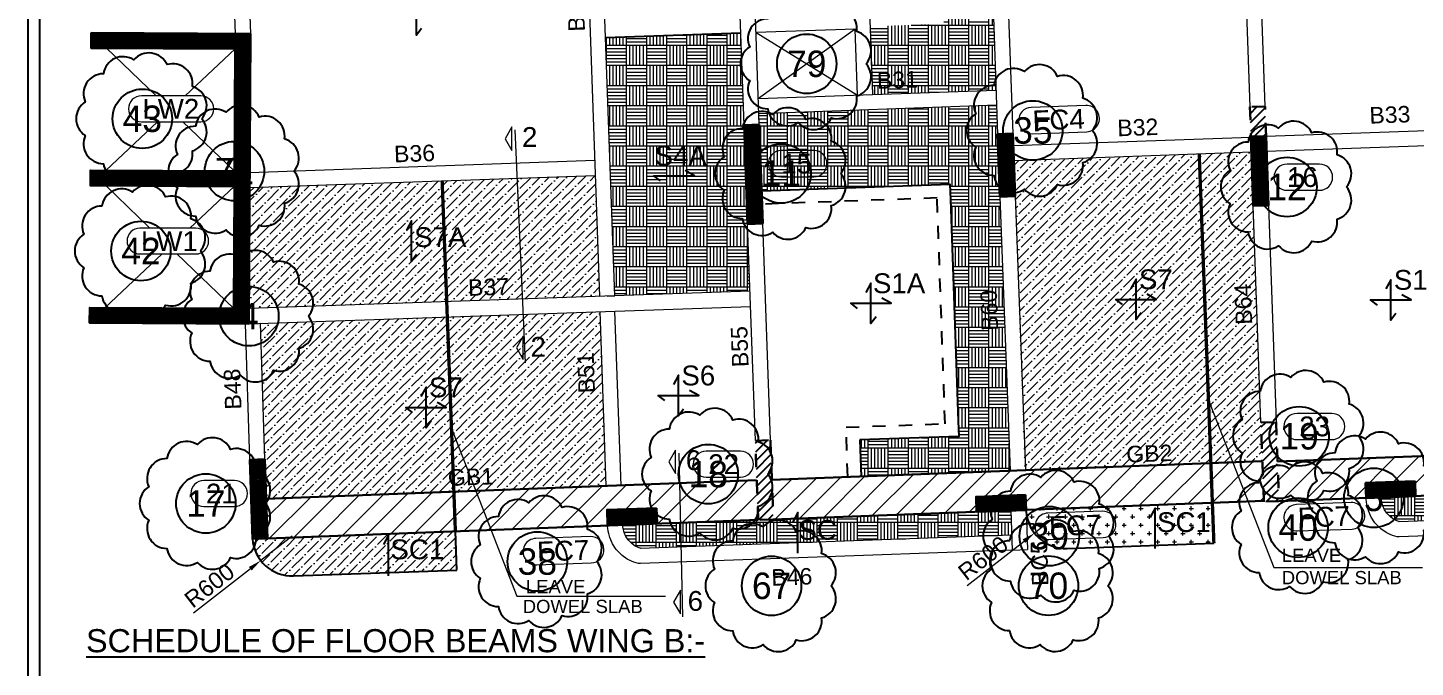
# Model space of a CAD drawing. Header units: millimetres. Extents: x 35733 to 152955, y -166738 to 54280.
# Drawn here: x 47323 to 68328, y 32036 to 41717 of the extents above; entities that cross this region are included whole.
import ezdxf
from ezdxf.enums import TextEntityAlignment as Align

# ---------------------------------------------------------------- set-up
doc = ezdxf.new("R2010")
doc.units = ezdxf.units.MM
doc.header["$LTSCALE"] = 100
doc.linetypes.add('Hidden', pattern=[4, 2, -2])
for name, color, linetype, lineweight in [('BEAM', 191, 'Continuous', 20), ('BEAM NO (H)', 121, 'Continuous', 20), ('BEAM NO (V)', 121, 'Continuous', 20), ('COL HATCH', 67, 'Continuous', 25), ('colno', 11, 'Continuous', 15), ('COLUMN', 84, 'Continuous', 30), ('DIM', 8, 'Continuous', 13), ('GIRDER BEAM', 4, 'Continuous', 30), ('HATCH', 251, 'Continuous', 9), ('HATCH LIGHT_MOFA', 253, 'Continuous', 0), ('HATCH_LIGHT_MOFA', 251, 'Continuous', 0), ('MAIN TEXT', 6, 'Continuous', 25), ('PARAPET MOFA', 240, 'Continuous', 25), ('sec', 2, 'Continuous', 13), ('SLAB', 1, 'Continuous', 25), ('SLAB MARK', 241, 'Continuous', 25), ('SLAB NO', 52, 'Continuous', 25), ('SUNK', 251, 'Continuous', 0), ('TEXT', 255, 'Continuous', 25), ('void', 45, 'Continuous', 18)]:
    doc.layers.add(name, color=color, linetype=linetype, lineweight=lineweight)
doc.layers.add('S-QUERY-NOTE', color=4, linetype='Continuous')
doc.layers.add('S-QUERY-WARNING', color=30, linetype='Continuous')
doc.styles.add('ARIAL', font='arial.ttf')
doc.dimstyles.new('100', dxfattribs={"dimscale": 100, "dimtxt": 2.5, "dimasz": 2, "dimexe": 0.5, "dimexo": 0.5, "dimgap": 0.5, "dimtad": 1, "dimdec": 0, "dimzin": 3, "dimtxsty": 'ARIAL', "dimblk1": 'OBLIQUE', "dimblk2": 'OBLIQUE', "dimcen": 0, "dimdle": 1, "dimclrd": 256, "dimclre": 256, "dimclrt": 7, "dimazin": 3, "dimtfac": 1, "dimtdec": 0, "dimtmove": 0, "dimatfit": 3, "dimlwd": -1, "dimlwe": -1})
doc.dimstyles.new('SBC-50', dxfattribs={"dimscale": 50, "dimtxt": 2, "dimasz": 2, "dimexe": 0.5, "dimexo": 0.5, "dimgap": 0.5, "dimtad": 1, "dimdec": 0, "dimzin": 3, "dimtxsty": 'ARIAL', "dimblk1": 'OBLIQUE', "dimblk2": 'OBLIQUE', "dimcen": 0, "dimdle": 1, "dimclrd": 256, "dimclre": 256, "dimclrt": 7, "dimazin": 3, "dimtfac": 1, "dimtdec": 0, "dimtmove": 0, "dimatfit": 3, "dimlwd": -1, "dimlwe": -1})
pattern_1 = [(44.684425, (2562249.75, 202881.703), (-10.0469908, 10.15827899), [])]
pattern_2 = [(45, (340174.65, 222026.79), (-67.351921, 67.351921), [])]

# ---------------------------------------------------------------- blocks, each defined once
blk = doc.blocks.new('222')
at = {"layer": 'COL HATCH', "lineweight": 0}
h = blk.add_hatch(dxfattribs=at)
h.set_pattern_fill('ANSI31', color=256, scale=4.5, angle=359.6844)
h.set_pattern_definition(pattern_1)
h.paths.add_polyline_path([(3241338, 363653), (3239158, 363665), (3239157, 363435), (3241337, 363423), (3241326, 361573), (3239146, 361585), (3239145, 361355), (3241555, 361342), (3241579, 365732), (3239169, 365745), (3239168, 365515), (3241348, 365503)])
h = blk.add_hatch(dxfattribs=at)
h.set_pattern_fill('ANSI31', color=256, scale=4.5, angle=359.6854)
h.set_pattern_definition([(44.6854249, (2573225.71, 219193.704), (-10.04716808, 10.15810365), [])])
h.paths.add_polyline_path([(3249106, 362851), (3249336, 362859), (3249283, 364358), (3249053, 364350)])
h = blk.add_hatch(dxfattribs=at)
h.set_pattern_fill('ANSI31', color=256, scale=4.5, angle=359.6854)
h.set_pattern_definition([(44.6854249, (2580880.555, 219468.954), (-10.04716808, 10.15810365), [])])
h.paths.add_polyline_path([(3256761, 363126), (3256991, 363135), (3256954, 364184), (3256724, 364176)])
h = blk.add_hatch(dxfattribs=at)
h.set_pattern_fill('ANSI31', color=256, scale=4.5, angle=359.6844)
h.set_pattern_definition(pattern_1)
h.paths.add_polyline_path([(3241798, 359293), (3241568, 359285), (3241610, 358085), (3241840, 358094)])
at = {"layer": 'COLUMN'}
for p, q in [((3249283, 364358, 0), (3249053, 364350, 0)), ((3249053, 364350, 0), (3249106, 362851, 0)), ((3249336, 362859, 0), (3249283, 364358, 0)), ((3249106, 362851, 0), (3249336, 362859, 0))]:
    blk.add_line(p, q, dxfattribs=at)
at = {"layer": 'COLUMN', "elevation": -11198}
blk.add_lwpolyline([(3241338, 363653), (3239158, 363665), (3239157, 363435), (3241337, 363423), (3241326, 361573), (3239146, 361585), (3239145, 361355), (3241555, 361342), (3241579, 365732), (3239169, 365745), (3239168, 365515), (3241348, 365503), (3241338, 363653), (3239158, 363665), (3239157, 363435), (3241337, 363423)], dxfattribs=at)
at = {"layer": 'COLUMN'}
for points, elevation in [([(3256761, 363126), (3256991, 363135), (3256954, 364184), (3256724, 364176)], 0), ([(3241568, 359285), (3241797, 359293), (3241840, 358094), (3241610, 358085)], -11197)]:
    blk.add_lwpolyline(points, close=True, dxfattribs=dict(at, elevation=elevation))
blk = doc.blocks.new('888')
at = {"layer": 'COL HATCH'}
h = blk.add_hatch(dxfattribs=at)
h.set_pattern_fill('ANSI31', color=256, scale=120)
h.set_pattern_definition([(45, (386470.814, 98452.008), (-10.60660172, 10.60660172), [])])
h.paths.add_polyline_path([(3253120, 364223), (3253154, 363273), (3252924, 363265), (3252890, 364215)])
h = blk.add_hatch(dxfattribs=at)
h.set_pattern_fill('ANSI31', color=256, scale=120)
h.set_pattern_definition([(45, (382981.92, 88607.728), (-10.60660172, 10.60660172), [])])
h.paths.add_polyline_path([(3258460, 358934), (3259209, 358961), (3259218, 358731), (3258468, 358704)])
h = blk.add_hatch(dxfattribs=at)
h.set_pattern_fill('ANSI31', color=256, scale=120)
h.set_pattern_definition([(45, (371499.723, 88200.443), (-10.60660172, 10.60660172), [])])
h.paths.add_polyline_path([(3246978, 358527), (3247727, 358553), (3247735, 358324), (3246986, 358297)])
h = blk.add_hatch(dxfattribs=at)
h.set_pattern_fill('ANSI31', color=256, scale=120)
h.set_pattern_definition([(45, (377086.21, 88398.601), (-10.60660172, 10.60660172), [])])
h.paths.add_polyline_path([(3252564, 358725), (3253314, 358752), (3253322, 358522), (3252572, 358495)])
at = {"layer": 'COLUMN', "color": 2}
for points, elevation in [([(3253120, 364223), (3253154, 363273), (3252924, 363265), (3252890, 364215)], -11196), ([(3259209, 358961), (3258460, 358934), (3258468, 358704), (3259218, 358731)], 0), ([(3247727, 358553), (3246978, 358527), (3246986, 358297), (3247735, 358324)], 0), ([(3253314, 358752), (3252564, 358725), (3252572, 358495), (3253322, 358522)], 0)]:
    blk.add_lwpolyline(points, close=True, dxfattribs=dict(at, elevation=elevation))
blk = doc.blocks.new('22')
at = {"layer": 'COL HATCH', "ltscale": 0.001}
h = blk.add_hatch(dxfattribs=at)
h.set_pattern_fill('ANSI31', color=99, scale=30, style=0)
h.set_pattern_definition([(45, (340395.37, 215839.33), (-67.351921, 67.351921), [])])
h.paths.add_polyline_path([(3256725, 364176), (3256955, 364184), (3256939, 364634), (3256709, 364625)])
h = blk.add_hatch(dxfattribs=at)
h.set_pattern_fill('ANSI31', color=99, scale=30, style=0)
h.set_pattern_definition(pattern_2)
h.paths.add_polyline_path([(3256878, 359848), (3257107, 359856), (3257150, 358657), (3256920, 358649)])
h = blk.add_hatch(dxfattribs=at)
h.set_pattern_fill('ANSI31', color=99, scale=30, style=0)
h.set_pattern_definition(pattern_2)
h.paths.add_polyline_path([(3249223, 359573), (3249452, 359581), (3249495, 358382), (3249265, 358374)])
at = {"layer": 'COLUMN', "linetype": 'Hidden'}
for p, q in [((3249223, 359573, 0), (3249452, 359581, 0)), ((3249265, 358374, 0), (3249223, 359573, 0)), ((3249452, 359581, 0), (3249495, 358382, 0)), ((3249495, 358382, 0), (3249265, 358374, 0))]:
    blk.add_line(p, q, dxfattribs=at)
at = {"layer": 'COLUMN', "linetype": 'Hidden', "elevation": 0}
for points in [[(3256725, 364176), (3256955, 364184), (3256939, 364634), (3256709, 364625)], [(3256878, 359848), (3257107, 359856), (3257150, 358657), (3256920, 358649)]]:
    blk.add_lwpolyline(points, close=True, dxfattribs=at)
blk = doc.blocks.new('_Oblique')
at = {"color": 0, "linetype": 'ByBlock', "lineweight": -2}
blk.add_line((-0.5, -0.5), (0.5, 0.5), dxfattribs=at)
blk = doc.blocks.new('*D88')
at = {"layer": 'Defpoints', "color": 0, "transparency": 16777216}
for p in [(51325, 34021, -5360), (50851, 33652, -5360)]:
    blk.add_point(p, dxfattribs=at)
at = {"layer": 'DIM', "transparency": 16777216}
for p, q in [((51325, 34021), (50851, 33652)), ((49831, 32859), (50693, 33529))]:
    blk.add_line(p, q, dxfattribs=at)
blk.add_solid([(50672, 33555), (50713, 33502), (50851, 33652)], dxfattribs=at)
at = {"layer": 'DIM', "color": 7, "transparency": 16777216, "insert": (50074, 33273), "char_height": 250, "attachment_point": 5, "rotation": 37.8544, "style": 'ARIAL'}
blk.add_mtext('\\A1;R600', dxfattribs=at)
blk = doc.blocks.new('*D90')
at = {"layer": 'Defpoints', "color": 0, "transparency": 16777216}
for p in [(63038, 34436, -5360), (62563, 34067, -5360)]:
    blk.add_point(p, dxfattribs=at)
at = {"layer": 'DIM', "transparency": 16777216}
for p, q in [((63038, 34436), (62563, 34067)), ((61544, 33275), (62405, 33944))]:
    blk.add_line(p, q, dxfattribs=at)
blk.add_solid([(62384, 33971), (62425, 33918), (62563, 34067)], dxfattribs=at)
at = {"layer": 'DIM', "color": 7, "transparency": 16777216, "insert": (61786, 33688), "char_height": 250, "attachment_point": 5, "rotation": 37.8544, "style": 'ARIAL'}
blk.add_mtext('\\A1;R600', dxfattribs=at)

msp = doc.modelspace()

# ---------------------------------------------------------------- hatches: boundary and pattern name
h = msp.add_hatch()
h.set_pattern_fill('ANSI31', color=256)
h.paths.add_polyline_path([(60127.5, 40701.8), (60112.5, 41123.5), (60810, 41148.2), (60825, 40726.6)], flags=9)
at = {"layer": 'GIRDER BEAM', "lineweight": 20}
h = msp.add_hatch(dxfattribs=at)
h.set_pattern_fill('ANSI31', color=150, scale=2000)
h.set_pattern_definition([(45, (-343744.44, 277880.2), (-176.7767, 176.7767), [])])
h.paths.add_polyline_path([(66242.3, 35150), (73667.1, 35430.2), (73689.5, 34830.7), (66264.8, 34550.4)])
h = msp.add_hatch(dxfattribs=at)
h.set_pattern_fill('ANSI31', color=150, scale=2000)
h.set_pattern_definition([(45, (-351399.25, 277604.96), (-176.7767, 176.7767), [])])
h.paths.add_polyline_path([(58588.7, 34874.8), (66012.3, 35155), (66034.3, 34555.4), (58609.9, 34275.2)])
h = msp.add_hatch(dxfattribs=at)
h.set_pattern_fill('ANSI31', color=150, scale=2000)
h.set_pattern_definition([(45, (-359054.22, 277316.55), (-176.7767, 176.7767), [])])
h.paths.add_polyline_path([(50933.7, 34586.4), (58357.4, 34866.6), (58380, 34267), (50955, 33986.8)])
at = {"layer": 'HATCH'}
h = msp.add_hatch(dxfattribs=at)
h.set_pattern_fill('CROSS', color=256, scale=20, style=0)
h.set_pattern_definition([(0, (-3246746.24, 1806599.51), (127, 127), [63.5, -190.5]), (90, (-3246714.5, 1806567.76), (-127, 127), [63.5, -190.5])])
edge = h.paths.add_edge_path()
edge.add_line((65256.3, 34526), (62436.9, 34414.9))
edge.add_arc((63037.2, 34435.3), 600.7, 181.94377, 270.03484)
edge.add_line((63037.6, 33834.6), (65279.4, 33913.8))
edge.add_line((65279.4, 33913.8), (65256.3, 34526))
at = {"layer": 'HATCH LIGHT_MOFA'}
h = msp.add_hatch(dxfattribs=at)
h.set_pattern_fill('ANSI36', color=256, scale=30)
h.set_pattern_definition([(45, (2326665.19, -1813850.84), (50.5139407, 185.2177825), [238.125, -47.625, 0, -47.625])])
h.paths.add_polyline_path([(65846.5, 39831.8), (62249.3, 39704.1), (62414.4, 35023.3), (66011.7, 35150.9)])
h = msp.add_hatch(dxfattribs=at)
h.set_pattern_fill('ANSI36', color=256, scale=30)
h.paths.add_polyline_path([(53596.3, 39399.1), (50681.4, 39296.9), (50671.4, 37465.2), (53665.4, 37569.5)])
h.paths.add_polyline_path([(55913.8, 39480.3), (54730.6, 39438.8), (54812.4, 37609.4), (55979.2, 37650.1)])
h.paths.add_polyline_path([(54730.6, 39438.8), (53596.3, 39399.1), (53665.4, 37569.5), (54812.4, 37609.4)])
h.paths.add_polyline_path([(53094.3, 38314.6), (54042.1, 38314.6), (54042.1, 38780), (53094.3, 38780)], flags=9)
h.paths.add_polyline_path([(53931.3, 37586.2), (54680, 37612.8), (54666.4, 37995.7), (53917.7, 37969.2)], flags=24)
h = msp.add_hatch(dxfattribs=at)
h.set_pattern_fill('ANSI36', color=256, scale=30)
h.set_pattern_definition([(45, (13951.06, 8288.88), (50.51394, 185.21778), [238.125, -47.625, 0, -47.625])])
h.paths.add_polyline_path([(55981.5, 37419.9), (50847.3, 37242.8), (50933.7, 34586.5), (56075.1, 34780.7)])
h = msp.add_hatch(dxfattribs=at)
h.set_pattern_fill('ANSI36', color=256, scale=30)
edge = h.paths.add_edge_path()
edge.add_line((53796.6, 34094), (50725.5, 33978.6))
edge.add_arc((51325.5, 34020.6), 601.4, 184.00179, 193.52808)
edge.add_arc((51325.5, 34020.6), 601.4, 193.52808, 213.34502)
edge.add_arc((51325.5, 34020.6), 601.4, 213.34502, 242.68825)
edge.add_arc((51325.5, 34020.6), 601.4, 242.68825, 262.50519)
edge.add_arc((46102.1, 232915.4), 199557.5, 271.477357, 272.216113)
edge.add_line((53818.7, 33507.2), (53796.6, 34094))
at = {"layer": 'HATCH_LIGHT_MOFA'}
h = msp.add_hatch(dxfattribs=at)
h.set_pattern_fill('AR-PARQ1', color=256)
h.paths.add_polyline_path([(61981.4, 40772.8), (61856.6, 44290.7), (61104.8, 44264), (61193.1, 41775.4), (60075.2, 41735.8), (60076.3, 41705.8), (60111.8, 40706.4)])
h = msp.add_hatch(dxfattribs=at)
h.set_pattern_fill('AR-PARQ1', color=256)
h.paths.add_polyline_path([(58118.8, 41636.4), (56069.4, 41563.7), (56208.1, 37658.8), (58257.4, 37731.5)])
h = msp.add_hatch(dxfattribs=at)
h.set_pattern_fill('AR-PARQ1', color=256)
h.paths.add_polyline_path([(58433.5, 39246), (61281.7, 39347.1), (61417.1, 35529.5), (59917.7, 35476.4), (59938.4, 34925.7), (62195.2, 35010.9), (62038.7, 39158.3), (61989.4, 40542.9), (58392, 40415.3)])
at = {"layer": 'SUNK', "true_color": 0x636466, "transparency": 33554648}
h = msp.add_hatch(dxfattribs=at)
h.set_pattern_fill('AR-PARQ1', color=251, angle=270)
h.set_pattern_definition([(7e-11, (-3118976.24, -329598.38), (304.8, 304.8), [304.8, -304.8]), (7e-11, (-3118976.24, -329649.18), (304.8, 304.8), [304.8, -304.8]), (7e-11, (-3118976.24, -329699.98), (304.8, 304.8), [304.8, -304.8]), (7e-11, (-3118976.24, -329750.78), (304.8, 304.8), [304.8, -304.8]), (7e-11, (-3118976.24, -329801.58), (304.8, 304.8), [304.8, -304.8]), (7e-11, (-3118976.24, -329852.38), (304.8, 304.8), [304.8, -304.8]), (7e-11, (-3118976.24, -329903.18), (304.8, 304.8), [304.8, -304.8]), (270, (-3118671.44, -329598.38), (-304.8, -304.8), [304.8, -304.8]), (270, (-3118620.64, -329598.38), (-304.8, -304.8), [304.8, -304.8]), (270, (-3118569.84, -329598.38), (-304.8, -304.8), [304.8, -304.8]), (270, (-3118519.04, -329598.38), (-304.8, -304.8), [304.8, -304.8]), (270, (-3118468.24, -329598.38), (-304.8, -304.8), [304.8, -304.8]), (270, (-3118417.44, -329598.38), (-304.8, -304.8), [304.8, -304.8]), (270, (-3118366.64, -329598.38), (-304.8, -304.8), [304.8, -304.8])])
h.paths.add_polyline_path([(73703.6, 34441.4), (73690.4, 34810.1), (73172.4, 34791.7), (73172.3, 34794.7), (70095, 34678.6), (69865, 34670.4), (67816.1, 34593.1), (67816.5, 34583.2), (67817.8, 34567.4), (67821.5, 34540.7), (67825.9, 34519.2), (67837, 34481.4), (67864.1, 34420.8), (67897.9, 34369.8), (67957.8, 34308.4), (68004.9, 34275), (68047.5, 34252.8), (68062.3, 34246.7), (68077.8, 34241.4), (68083.9, 34240.2), (68088, 34239.9)])
h = msp.add_hatch(dxfattribs=at)
h.set_pattern_fill('AR-PARQ1', color=251, angle=270)
h.set_pattern_definition([(7e-11, (-3130461.28, -330001.77), (304.8, 304.8), [304.8, -304.8]), (7e-11, (-3130461.28, -330052.57), (304.8, 304.8), [304.8, -304.8]), (7e-11, (-3130461.28, -330103.37), (304.8, 304.8), [304.8, -304.8]), (7e-11, (-3130461.28, -330154.17), (304.8, 304.8), [304.8, -304.8]), (7e-11, (-3130461.28, -330204.97), (304.8, 304.8), [304.8, -304.8]), (7e-11, (-3130461.28, -330255.77), (304.8, 304.8), [304.8, -304.8]), (7e-11, (-3130461.28, -330306.57), (304.8, 304.8), [304.8, -304.8]), (270, (-3130156.48, -330001.77), (-304.8, -304.8), [304.8, -304.8]), (270, (-3130105.68, -330001.77), (-304.8, -304.8), [304.8, -304.8]), (270, (-3130054.88, -330001.77), (-304.8, -304.8), [304.8, -304.8]), (270, (-3130004.08, -330001.77), (-304.8, -304.8), [304.8, -304.8]), (270, (-3129953.28, -330001.77), (-304.8, -304.8), [304.8, -304.8]), (270, (-3129902.48, -330001.77), (-304.8, -304.8), [304.8, -304.8]), (270, (-3129851.68, -330001.77), (-304.8, -304.8), [304.8, -304.8])])
h.paths.add_polyline_path([(62218.6, 34038), (62205.3, 34406.7), (61687.3, 34388.3), (61687.2, 34391.3), (58609.9, 34275.2), (58380, 34267), (56331.1, 34189.7), (56331.4, 34179.8), (56332.7, 34164), (56336.4, 34137.3), (56340.8, 34115.8), (56351.9, 34078), (56379, 34017.5), (56412.9, 33966.4), (56472.8, 33905), (56519.9, 33871.6), (56562.5, 33849.4), (56577.3, 33843.3), (56592.7, 33838), (56598.8, 33836.8), (56603, 33836.5)])

# ---------------------------------------------------------------- linework, layer by layer
at = {"color": 5}
msp.add_lwpolyline([(123434.4, 0), (123434.4, 53630.7), (47323, 53630.7), (47323, 0)], close=True, dxfattribs=at)
at = {"color": 6}
msp.add_lwpolyline([(123254.4, 180), (123254.4, 53450.8), (47503, 53450.8), (47503, 180)], close=True, dxfattribs=at)
at = {"color": 5, "const_width": 50}
for points, elevation in [([(65057.1, 39803.9), (65279.4, 33913.8)], -5360.4), ([(53596.3, 39399.1), (53796.6, 34094)], 5835.6)]:
    msp.add_lwpolyline(points, dxfattribs=dict(at, elevation=elevation))
at = {"layer": 'BEAM'}
for p, q in [((61790.1, 46165.6, -5360.4), (62005, 40107.8, -5360.4)), ((62020, 46173.8, -5360.4), (62234.9, 40115.9, -5360.4)), ((58168, 40243.3, 5835.6), (58019.3, 44436.7, 5835.6)), ((58397.9, 40251.4, 5835.6), (58249.2, 44444.8, 5835.6)), ((50363.5, 44171.5, -5360.4), (50464, 41626.4, -5360.4)), ((50593.3, 44180.6, -5360.4), (50694.3, 41625.2, -5360.4)), ((66068.7, 40077.1, 5835.6), (69666, 40205, 5835.6)), ((66076.8, 39847.2, 5835.6), (69674.1, 39975.1, 5835.6)), ((50682.7, 39527.1, 5835.6), (55905.8, 39710.1, 5835.6)), ((50681.4, 39296.9, 5835.6), (55913.8, 39480.3, 5835.6)), ((62038.7, 39157.8, -5360.4), (62195.2, 35010.9, -5360.4)), ((62268.6, 39166.5, -5360.4), (62425.1, 35019.6, -5360.4)), ((58337.6, 35466.3, 5835.6), (58221.4, 38744.4, 5835.6)), ((58567.5, 35474.4, 5835.6), (58451.2, 38752.5, 5835.6)), ((50682.6, 35178.2, -5361.4), (50617.5, 37235.5, -5361.4)), ((50912.5, 35185.4, -5361.4), (50847.3, 37242.8, -5361.4)), ((73703.6, 34441.4, 5835.6), (68076.7, 34239.5, 5835.6)), ((62218.6, 34038, 5835.6), (56591.7, 33836.1, 5835.6)), ((73711.8, 34211.6, 5835.6), (68085, 34009.7, 5835.6)), ((62226.8, 33808.2, 5835.6), (56599.9, 33606.3, 5835.6)), ((62226.8, 33808.2, 5835.6), (62458.1, 33817, 5835.6))]:
    msp.add_line(p, q, dxfattribs=at)
at = {"layer": 'BEAM', "ltscale": 50}
for points, elevation in [([(65672.6, 44795.9), (65672.6, 44795.9), (65824.3, 40518.6)], 5835.6), ([(65939.2, 40522.6), (66054.1, 40526.7), (65902.4, 44804)], 5835.6), ([(55739.9, 44363.2), (55979.2, 37650)], 5835.6), ([(56094.1, 37654.1), (56209, 37658.2), (55969.8, 44371.3)], 5835.6), ([(62241.3, 39934), (65839, 40061.8)], 5835.6), ([(65847.2, 39832), (62249.5, 39704.1)], 5835.6), ([(65992.5, 35741.5), (65992.2, 35741.5), (65875.8, 39019.6), (65876, 39019.6)], 5835.6), ([(66105.9, 39027.7), (66106.1, 39027.8), (66222.5, 35749.7)], 5835.6), ([(56207.4, 37658), (50671.4, 37465.2)], -5362.4), ([(58257.4, 37727.1), (56207.4, 37658.2), (56207.4, 37658.1)], -5362.4), ([(50670.1, 37235.2), (50670.1, 37235.2), (56215.6, 37428.2)], -5362.4), ([(55985.9, 37420), (55981.5, 37419.9), (56076.1, 34780.7), (56191, 34784.8)], -5362.4), ([(56305.9, 34788.9), (56211.4, 37428)], -5362.4), ([(56215.5, 37428.2), (56215.6, 37428), (58265.6, 37497.3)], -5362.4)]:
    msp.add_lwpolyline(points, dxfattribs=dict(at, elevation=elevation))
at = {"layer": 'BEAM', "elevation": 5835.6}
for points in [[(60067.8, 41935.7), (60076.3, 41705.8), (60111.8, 40706.4)], [(59847.1, 41697.7), (58348.5, 41644.5)], [(59882.5, 40698.3), (59847.1, 41697.7)], [(58383.9, 40645.1), (61981.4, 40772.8)], [(61989.4, 40542.9), (58392, 40415.3)], [(68085, 34009.7), (68053.9, 34011.6), (68017.6, 34018.9), (67981.1, 34031.4), (67950.3, 34044.2), (67884.8, 34078.2), (67807.8, 34132.8), (67718.2, 34224.7), (67661.9, 34309.6), (67620.7, 34401.7), (67602.5, 34463.6), (67594.6, 34501.9), (67589.1, 34542.3), (67586.9, 34569.2), (67585.7, 34597.5)], [(68099.3, 34239.2), (68083.9, 34240.2), (68077.8, 34241.4), (68062.3, 34246.7), (68047.5, 34252.8), (68004.9, 34275), (67957.8, 34308.4), (67897.9, 34369.8), (67864.1, 34420.8), (67837, 34481.4), (67825.9, 34519.2), (67821.5, 34540.7), (67817.8, 34567.4), (67816.5, 34583.2), (67815.6, 34605.7)], [(62205.3, 34406.7), (62226.8, 33808.2)], [(62435.2, 34415.5), (62458.1, 33816.5)], [(56599.9, 33606.3), (56568.8, 33608.2), (56532.6, 33615.5), (56496, 33628), (56465.2, 33640.8), (56399.7, 33674.9), (56322.7, 33729.4), (56233.1, 33821.3), (56176.8, 33906.2), (56135.6, 33998.3), (56117.4, 34060.2), (56109.6, 34098.6), (56104, 34139), (56101.8, 34165.8), (56100.8, 34190.2)], [(56614.2, 33835.8), (56598.8, 33836.8), (56592.7, 33838), (56577.3, 33843.3), (56562.5, 33849.4), (56519.9, 33871.6), (56472.8, 33905), (56412.9, 33966.4), (56379, 34017.5), (56351.9, 34078), (56340.8, 34115.8), (56336.4, 34137.3), (56332.7, 34164), (56331.4, 34179.8), (56330.7, 34198.3)]]:
    msp.add_lwpolyline(points, dxfattribs=at)
at = {"layer": 'colno'}
for points, elevation in [([(49043.3, 40685.6, 1), (49043.3, 40294.4), (49942.2, 40294.4, 1), (49942.2, 40685.6)], -1), ([(62514.9, 40511.8, 1), (62529.1, 40111.9), (63353.9, 40141.1, 1), (63339.7, 40541.1)], -27752.3), ([(58730.5, 39857.2, 1), (58730.5, 39460.8), (59224.2, 39460.8, 1), (59224.2, 39857.2)], 11196), ([(66387.4, 39653, 1), (66387.4, 39256.6), (66878.7, 39256.6, 1), (66878.7, 39653)], -17031.5), ([(49022, 38683.7, 1), (49022, 38292.5), (49866.1, 38292.5, 1), (49866.1, 38683.7)], -1), ([(66537.8, 35878.9, 1), (66537.8, 35482.3), (67062.6, 35482.4, 1), (67062.6, 35878.9)], 5835.6), ([(57591.8, 35306.6, 1), (57591.9, 34915.3), (58113.6, 34915.3, 1), (58113.6, 35306.6)], 11196), ([(66531.3, 34499.7, 1), (66545.4, 34099.7), (67370.2, 34129, 1), (67356, 34529)], -5360.4), ([(62764.8, 34369.7, 1), (62779, 33969.7), (63603.7, 33998.9, 1), (63589.5, 34398.9)], -5360.4), ([(55014.6, 33985.8, 1), (55028.7, 33585.8), (55853.5, 33615.1, 1), (55839.3, 34015.1)], -5360.4)]:
    msp.add_lwpolyline(points, format="xyb", close=True, dxfattribs=dict(at, elevation=elevation))
msp.add_lwpolyline([(49987.1, 34861.5, 1), (49987.1, 34470.3), (50454, 34470.3, 1), (50454, 34861.5)], format="xyb", close=True, dxfattribs=at)
at = {"layer": 'GIRDER BEAM'}
for p, q in [((73667.1, 35430.2, 5835.6), (66242.1, 35150, 5835.6)), ((66012.3, 35155, 5835.6), (58587.3, 34874.7, 5835.6)), ((58357.4, 34866.6, 5835.6), (50932.3, 34586.3, 5835.6)), ((73689.8, 34830.7, 5835.6), (66264.8, 34550.4, 5835.6)), ((66035, 34555.4, 5835.6), (58609.9, 34275.2, 5835.6)), ((58380, 34267, 5835.6), (50955, 33986.8, 5835.6))]:
    msp.add_line(p, q, dxfattribs=at)
at = {"layer": 'PARAPET MOFA'}
for p, q in [((65279.4, 33913.8, -5360.4), (65256.3, 34526, 5835.6)), ((53818.7, 33507.2, -5360.4), (53796.6, 34094, 5835.6))]:
    msp.add_line(p, q, dxfattribs=at)
for points, elevation in [([(62437.6, 34394.1, 0.4041769), (63058.9, 33835), (65279.4, 33913.8)], 5835.6), ([(50725.5, 33978.6, 0.4041769), (51346.8, 33419.5), (53818.7, 33507.2)], -5360.4)]:
    msp.add_lwpolyline(points, format="xyb", dxfattribs=dict(at, elevation=elevation))
at = {"layer": 'S-QUERY-NOTE'}
for points in [[(60015.5, 41171.4, 0.55), (59872.6, 41658, 0.55), (59489.4, 41990.1, 0.55), (58987.4, 42062.3, 0.55), (58526.1, 41851.6, 0.55), (58251.9, 41425, 0.55), (58251.9, 40917.9, 0.55), (58526.1, 40491.2, 0.55), (58987.4, 40280.6, 0.55), (59489.4, 40352.7, 0.55), (59872.6, 40684.8, 0.55)], [(51352.8, 39546.5, 0.55), (51209.9, 40033, 0.55), (50826.7, 40365.1, 0.55), (50324.7, 40437.3, 0.55), (49863.4, 40226.6, 0.55), (49589.3, 39800, 0.55), (49589.3, 39292.9, 0.55), (49863.4, 38866.3, 0.55), (50324.7, 38655.6, 0.55), (50826.7, 38727.8, 0.55), (51209.9, 39059.9, 0.55)]]:
    msp.add_lwpolyline(points, format="xyb", close=True, dxfattribs=at)
for centre in [(59115.5, 41171.4), (50452.8, 39546.5)]:
    msp.add_circle(centre, 450, dxfattribs=at)
at = {"layer": 'S-QUERY-WARNING'}
for points in [[(49957.6, 40339.4, 0.55), (49814.7, 40825.9, 0.55), (49431.5, 41158, 0.55), (48929.5, 41230.2, 0.55), (48468.2, 41019.5, 0.55), (48194.1, 40592.9, 0.55), (48194.1, 40085.8, 0.55), (48468.2, 39659.2, 0.55), (48929.5, 39448.5, 0.55), (49431.5, 39520.7, 0.55), (49814.7, 39852.8, 0.55)], [(63438, 40162.3, 0.55), (63295.1, 40648.9, 0.55), (62911.8, 40981, 0.55), (62409.9, 41053.2, 0.55), (61948.6, 40842.5, 0.55), (61674.4, 40415.9, 0.55), (61674.4, 39908.8, 0.55), (61948.6, 39482.2, 0.55), (62409.9, 39271.5, 0.55), (62911.8, 39343.7, 0.55), (63295.1, 39675.8, 0.55)], [(51352.8, 39546.5, 0.55), (51209.9, 40033, 0.55), (50826.7, 40365.1, 0.55), (50324.7, 40437.3, 0.55), (49863.4, 40226.6, 0.55), (49589.3, 39800, 0.55), (49589.3, 39292.9, 0.55), (49863.4, 38866.3, 0.55), (50324.7, 38655.6, 0.55), (50826.7, 38727.8, 0.55), (51209.9, 39059.9, 0.55)], [(59629.9, 39510.9, 0.55), (59487, 39997.5, 0.55), (59103.7, 40329.6, 0.55), (58601.8, 40401.8, 0.55), (58140.5, 40191.1, 0.55), (57866.3, 39764.5, 0.55), (57866.3, 39257.4, 0.55), (58140.5, 38830.8, 0.55), (58601.8, 38620.1, 0.55), (59103.7, 38692.3, 0.55), (59487, 39024.4, 0.55)], [(67286.7, 39306.7, 0.55), (67143.9, 39793.3, 0.55), (66760.6, 40125.4, 0.55), (66258.7, 40197.6, 0.55), (65797.4, 39986.9, 0.55), (65523.2, 39560.3, 0.55), (65523.2, 39053.2, 0.55), (65797.4, 38626.5, 0.55), (66258.7, 38415.9, 0.55), (66760.6, 38488.1, 0.55), (67143.9, 38820.1, 0.55)], [(49936.3, 38337.5, 0.55), (49793.4, 38824.1, 0.55), (49410.2, 39156.2, 0.55), (48908.2, 39228.3, 0.55), (48446.9, 39017.7, 0.55), (48172.8, 38591, 0.55), (48172.8, 38083.9, 0.55), (48446.9, 37657.3, 0.55), (48908.2, 37446.6, 0.55), (49410.2, 37518.8, 0.55), (49793.4, 37850.9, 0.55)], [(51570.7, 37350.2, 0.55), (51427.9, 37836.8, 0.55), (51044.6, 38168.9, 0.55), (50542.6, 38241, 0.55), (50081.3, 38030.4, 0.55), (49807.2, 37603.8, 0.55), (49807.2, 37096.6, 0.55), (50081.3, 36670, 0.55), (50542.6, 36459.4, 0.55), (51044.6, 36531.5, 0.55), (51427.9, 36863.6, 0.55)], [(67470.5, 35532.7, 0.55), (67327.6, 36019.2, 0.55), (66944.4, 36351.3, 0.55), (66442.4, 36423.5, 0.55), (65981.1, 36212.8, 0.55), (65707, 35786.2, 0.55), (65707, 35279.1, 0.55), (65981.1, 34852.5, 0.55), (66442.4, 34641.8, 0.55), (66944.4, 34714, 0.55), (67327.6, 35046.1, 0.55)], [(58524.6, 34960.3, 0.55), (58381.7, 35446.9, 0.55), (57998.4, 35779, 0.55), (57496.5, 35851.2, 0.55), (57035.2, 35640.5, 0.55), (56761, 35213.9, 0.55), (56761, 34706.8, 0.55), (57035.2, 34280.2, 0.55), (57496.5, 34069.5, 0.55), (57998.4, 34141.7, 0.55), (58381.7, 34473.7, 0.55)], [(50919.8, 34515.3, 0.55), (50776.9, 35001.9, 0.55), (50393.7, 35334, 0.55), (49891.7, 35406.1, 0.55), (49430.4, 35195.5, 0.55), (49156.3, 34768.9, 0.55), (49156.3, 34261.7, 0.55), (49430.4, 33835.1, 0.55), (49891.7, 33624.5, 0.55), (50393.7, 33696.6, 0.55), (50776.9, 34028.7, 0.55)], [(68600.7, 34600.5, 0.55), (68457.8, 35087.1, 0.55), (68074.5, 35419.2, 0.55), (67572.6, 35491.4, 0.55), (67111.3, 35280.7, 0.55), (66837.1, 34854.1, 0.55), (66837.1, 34347, 0.55), (67111.3, 33920.4, 0.55), (67572.6, 33709.7, 0.55), (68074.5, 33781.9, 0.55), (68457.8, 34114, 0.55)], [(67454.3, 34150.2, 0.55), (67311.4, 34636.8, 0.55), (66928.2, 34968.8, 0.55), (66426.2, 35041, 0.55), (65964.9, 34830.4, 0.55), (65690.7, 34403.7, 0.55), (65690.7, 33896.6, 0.55), (65964.9, 33470, 0.55), (66426.2, 33259.3, 0.55), (66928.2, 33331.5, 0.55), (67311.4, 33663.6, 0.55)], [(63687.8, 34020.1, 0.55), (63545, 34506.7, 0.55), (63161.7, 34838.8, 0.55), (62659.7, 34911, 0.55), (62198.5, 34700.3, 0.55), (61924.3, 34273.7, 0.55), (61924.3, 33766.6, 0.55), (62198.5, 33340, 0.55), (62659.7, 33129.3, 0.55), (63161.7, 33201.5, 0.55), (63545, 33533.6, 0.55)], [(55937.6, 33636.3, 0.55), (55794.7, 34122.8, 0.55), (55411.5, 34454.9, 0.55), (54909.5, 34527.1, 0.55), (54448.2, 34316.4, 0.55), (54174, 33889.8, 0.55), (54174, 33382.7, 0.55), (54448.2, 32956.1, 0.55), (54909.5, 32745.4, 0.55), (55411.5, 32817.6, 0.55), (55794.7, 33149.7, 0.55)], [(59483.8, 33269.2, 0.55), (59340.9, 33755.8, 0.55), (58957.7, 34087.9, 0.55), (58455.7, 34160.1, 0.55), (57994.4, 33949.4, 0.55), (57720.3, 33522.8, 0.55), (57720.3, 33015.7, 0.55), (57994.4, 32589, 0.55), (58455.7, 32378.4, 0.55), (58957.7, 32450.5, 0.55), (59340.9, 32782.6, 0.55)], [(63676.1, 33270.6, 0.55), (63533.3, 33757.2, 0.55), (63150, 34089.3, 0.55), (62648.1, 34161.4, 0.55), (62186.8, 33950.8, 0.55), (61912.6, 33524.2, 0.55), (61912.6, 33017, 0.55), (62186.8, 32590.4, 0.55), (62648.1, 32379.8, 0.55), (63150, 32451.9, 0.55), (63533.3, 32784, 0.55)]]:
    msp.add_lwpolyline(points, format="xyb", close=True, dxfattribs=at)
for centre in [(49057.6, 40339.4), (62538, 40162.3), (50452.8, 39546.5), (58729.9, 39510.9), (66386.7, 39306.7), (49036.3, 38337.5), (50670.7, 37350.2), (66570.5, 35532.7), (57624.6, 34960.3), (50019.8, 34515.3), (67700.7, 34600.5), (62787.8, 34020.1), (66554.3, 34150.2), (55037.6, 33636.3), (58583.8, 33269.2), (62776.1, 33270.6)]:
    msp.add_circle(centre, 450, dxfattribs=at)
at = {"layer": 'sec', "linetype": 'Continuous'}
for points, elevation in [([(54650.5, 39860), (54650.5, 40214.9), (54548.1, 40037.4), (54650.5, 39860)], 5835.5), ([(54697.7, 40172), (54855.5, 36646.4)], 5835.6), ([(54823.7, 36693.2), (54823.7, 37048.2), (54721.3, 36870.7), (54823.7, 36693.2)], 5835.5), ([(57130.3, 34967.4), (57130.3, 35322.3), (57027.9, 35144.9), (57130.3, 34967.4)], -0.1), ([(57202.4, 32846.5), (57202.4, 33201.4), (57100, 33024), (57202.4, 32846.5)], -0.1)]:
    msp.add_lwpolyline(points, dxfattribs=dict(at, elevation=elevation))
msp.add_lwpolyline([(57177.5, 35279.4), (57234.2, 32799.7)], dxfattribs=at)
at = {"layer": 'SLAB'}
for p, q in [((58118.6, 41636.4, 5835.6), (56069.4, 41563.7, 5835.6)), ((59917.7, 35476.4, 5835.6), (59938.4, 34925.7, 5835.6))]:
    msp.add_line(p, q, dxfattribs=at)
at = {"layer": 'SLAB', "elevation": 5835.6}
for points in [[(58433.5, 39246), (61281.7, 39347.1), (61289.8, 39117.2)], [(61289.8, 39117.2), (61408.9, 35759.4)], [(61408.9, 35759.4), (61417.1, 35529.5), (59917.7, 35476.4)]]:
    msp.add_lwpolyline(points, dxfattribs=at)
at = {"layer": 'SLAB', "linetype": 'Hidden', "elevation": 5835.6}
msp.add_lwpolyline([(59737.1, 34918.3), (59710.8, 35669.1), (61210.1, 35722.3), (61088.9, 39140.1), (58440.6, 39046.2)], dxfattribs=at)
at = {"layer": 'SLAB MARK', "elevation": 5835.6}
for points in [[(53285.5, 41706.6), (53208.8, 41604.3), (53208.8, 42217.8), (53132, 42077.3)], [(56903.9, 39400.2), (56801.6, 39476.9), (57415.1, 39476.9), (57274.5, 39553.7)], [(53210.1, 38283.2), (53133.4, 38180.9), (53133.4, 38794.4), (53056.6, 38653.8)], [(60164.2, 37340.7), (60087.5, 37238.5), (60087.5, 37852), (60010.7, 37711.4)], [(64177.4, 37400.5), (64100.6, 37298.3), (64100.6, 37911.8), (64023.8, 37771.2)], [(59883, 37468.5), (59780.7, 37545.2), (60394.2, 37545.2), (60253.6, 37622)], [(63896.1, 37528.3), (63793.9, 37605), (64407.3, 37605), (64266.8, 37681.8)], [(57249.9, 35944.5), (57173.2, 35842.3), (57173.2, 36455.7), (57096.4, 36315.2)], [(53429.4, 35764.2), (53352.6, 35662), (53352.6, 36275.5), (53275.8, 36134.9)], [(56968.7, 36072.2), (56866.4, 36149), (57479.9, 36149), (57339.3, 36225.8)], [(53148.1, 35892), (53045.8, 35968.7), (53659.3, 35968.7), (53518.8, 36045.5)], [(58979.5, 33765.5), (58979.5, 33765.5), (58979.5, 34379), (58902.8, 34238.4)]]:
    msp.add_lwpolyline(points, dxfattribs=at)
at = {"layer": 'SLAB MARK'}
for points in [[(68035.6, 37391.8), (67958.9, 37289.6), (67958.9, 37903.1), (67882.1, 37762.5)], [(67754.4, 37519.6), (67652.1, 37596.3), (68265.6, 37596.3), (68125, 37673.1)], [(64389.9, 33833.1), (64389.9, 33833.1), (64389.9, 34446.5), (64313.1, 34306)], [(52785, 33421.4), (52785, 33421.4), (52785, 34034.9), (52708.3, 33894.3)]]:
    msp.add_lwpolyline(points, dxfattribs=at)
at = {"layer": 'void'}
for p, q in [((58348.5, 41644.5, 5835.6), (59882.5, 40698.3, 5835.6)), ((59847.1, 41697.7, 5835.6), (58383.9, 40645.1, 5835.6)), ((48513, 41407.2, -5362.4), (49265.3, 40685.6, -5362.4)), ((50463, 41396.4, -5362.4), (49705.4, 40685.6, -5362.4)), ((49288.5, 40294.4, -5362.4), (48502.8, 39557.2, -5362.4)), ((49673.1, 40294.4, -5362.4), (50452.8, 39546.5, -5362.4)), ((48502.8, 39327.2, -5362.4), (49173.2, 38683.7, -5362.4)), ((50451.6, 39316.5, -5362.4), (49776.8, 38683.7, -5362.4)), ((49359.5, 38292.5, -5362.4), (48490.1, 37477.2, -5362.4)), ((49580.8, 38292.5, -5362.4), (50441.4, 37466.5, -5362.4))]:
    msp.add_line(p, q, dxfattribs=at)

# ---------------------------------------------------------------- block references
at = {"layer": 'COLUMN'}
for name in ['222', '22', '888']:
    msp.add_blockref(name, (-3190885.1, -324106.9, 5835.6), dxfattribs=at)

# ---------------------------------------------------------------- texts
at = {"layer": 'BEAM NO (H)', "style": 'ARIAL'}
for s, p in [('B31', (60488.3, 40927.3, 5835.6)), ('B32', (64127.5, 40209, 5835.6)), ('B33', (67943.7, 40400.5, 5835.6)), ('B36', (53178.2, 39814.2, 5835.6)), ('B37', (54298.8, 37792.7, 5835.6)), ('GB2', (64301.8, 35271.8, 5835.6)), ('GB1', (54032.2, 34918.3, 5835.6)), ('B46', (58889.9, 33405.2, 5835.6))]:
    msp.add_text(s, height=250, rotation=2.03149, dxfattribs=at).set_placement(p, align=Align.MIDDLE_CENTER)
at = {"layer": 'BEAM NO (V)', "style": 'ARIAL'}
for s, p in [('B52', (55623, 41968.2, 5835.6)), ('B64', (65724.3, 37531.4, 5835.6)), ('B60', (61877.9, 37439.1, 5835.6)), ('B55', (58100.3, 36888.6, 5835.6)), ('B51', (55775.2, 36493.4, 5835.6)), ('B48', (50423.7, 36246.3, 5835.6)), ('BC5', (62639.2, 33605.7, 17031.5))]:
    msp.add_text(s, height=250, rotation=92.03256, dxfattribs=at).set_placement(p, align=Align.MIDDLE_CENTER)
at = {"layer": 'colno', "style": 'ARIAL'}
for s, rotation, p in [('LW2', 0, (49488.5, 40489.4, -1)), ('FC4', 2.03235, (62928.3, 40326.3, -27752.3)), ('15', 0.00078, (58962.9, 39660.9, 11196)), ('16', 0.0008, (66619.8, 39456.7, -17031.5)), ('LW1', 0, (49467.2, 38487.5, -1)), ('23', 0.0008, (66803.6, 35682.7, 5835.6)), ('22', 0.00078, (57857.7, 35110.3, 11196)), ('21', 0.00087, (50252.9, 34665.3)), ('FC7', 2.03235, (66944.6, 34314.1, -5360.4)), ('FC7', 2.03235, (63178.1, 34184.1, -5360.4)), ('FC7', 2.03235, (55427.9, 33800.2, -5360.4))]:
    msp.add_text(s, height=300, rotation=rotation, dxfattribs=at).set_placement(p, align=Align.MIDDLE_CENTER)
at = {"layer": 'MAIN TEXT', "linetype": 'Continuous', "style": 'ARIAL'}
msp.add_text('%%USCHEDULE OF FLOOR BEAMS WING B:-', height=350, dxfattribs=at).set_placement((52891.3, 32438.6), align=Align.MIDDLE)
at = {"layer": 'S-QUERY-NOTE'}
for s, p in [('79', (59115.5, 41171.4)), ('71', (50452.8, 39546.5))]:
    msp.add_text(s, height=400, dxfattribs=at).set_placement(p, align=Align.MIDDLE_CENTER)
at = {"layer": 'S-QUERY-WARNING'}
for s, p in [('43', (49057.6, 40339.4)), ('35', (62538, 40162.3)), ('2', (50452.8, 39546.5)), ('11', (58729.9, 39510.9)), ('12', (66386.7, 39306.7)), ('42', (49036.3, 38337.5)), ('4', (50670.7, 37350.2)), ('19', (66570.5, 35532.7)), ('18', (57624.6, 34960.3)), ('17', (50019.8, 34515.3)), ('5', (67700.7, 34600.5)), ('40', (66554.3, 34150.2)), ('39', (62787.8, 34020.1)), ('38', (55037.6, 33636.3)), ('67', (58583.8, 33269.2)), ('70', (62776.1, 33270.6))]:
    msp.add_text(s, height=400, dxfattribs=at).set_placement(p, align=Align.MIDDLE_CENTER)
at = {"layer": 'sec', "linetype": 'Continuous', "style": 'ARIAL'}
for s, p in [('2', (54804.9, 39912.8, -5360.4)), ('2', (54934, 36737.4, 5835.5)), ('6', (57284.7, 35020.3, -11196)), ('6', (57312.7, 32890.7, -0.1))]:
    msp.add_text(s, height=300, dxfattribs=at).set_placement(p)
at = {"layer": 'SLAB NO', "style": 'ARIAL'}
for s, p in [('S4A', (57207.9, 39780.7, 5835.6)), ('S7A', (53567.9, 38547.3, 5835.6)), ('S7', (64401.3, 37908.8, 5835.6)), ('S1', (68259.5, 37900.1)), ('S1A', (60514.1, 37849, 5835.6)), ('S6', (57473.8, 36452.7, 5835.6)), ('S7', (53653.3, 36272.5, 5835.6)), ('SC', (59280.2, 34115.7, 5835.6)), (' SC1', (64767.4, 34232.8)), (' SC1', (53162.6, 33821.2))]:
    msp.add_text(s, height=300, dxfattribs=at).set_placement(p, align=Align.MIDDLE_CENTER)
at = {"layer": 'TEXT', "char_height": 200, "width": 2918.771, "attachment_point": 3, "style": 'ARIAL'}
for s, insert in [('\\A1; LEAVE', (67207.4, 33830.5)), ('\\A1; DOWEL SLAB', (68123.6, 33493.4)), ('\\A1; LEAVE', (55765.3, 33356.8)), ('\\A1; DOWEL SLAB', (56632.9, 33056.9))]:
    msp.add_mtext(s, dxfattribs=dict(at, insert=insert))

# ---------------------------------------------------------------- dimensions: what is measured, and where the dimension line sits
at = {"layer": 'DIM'}
for center, mpoint, picture, middle in [((63037.6, 34436, 5835.6), (62562.7, 34066.9, 5835.6), '*D90', (61786.2, 33688.4, 11196)), ((51325.5, 34020.6, -5360.4), (50850.6, 33651.5, -5360.4), '*D88', (50074.1, 33273))]:
    dim = msp.add_radius_dim(center=center, mpoint=mpoint, text='R600', dimstyle='100', dxfattribs=at)
    dim.commit()
    dim.dimension.update_dxf_attribs({"geometry": picture, "text_midpoint": middle})

# ---------------------------------------------------------------- leaders
for points in [[(65197.6, 36081.1, -5360.4), (66188.4, 33545.5, -5360.4), (68437.7, 33545.5, -5360.4)], [(53737.9, 35648.5, -5360.4), (54728.6, 33112.9, -5360.4), (56978, 33112.9, -5360.4)]]:
    msp.add_leader(points, dimstyle='SBC-50', dxfattribs=at)

doc.saveas('drawing.dxf')
